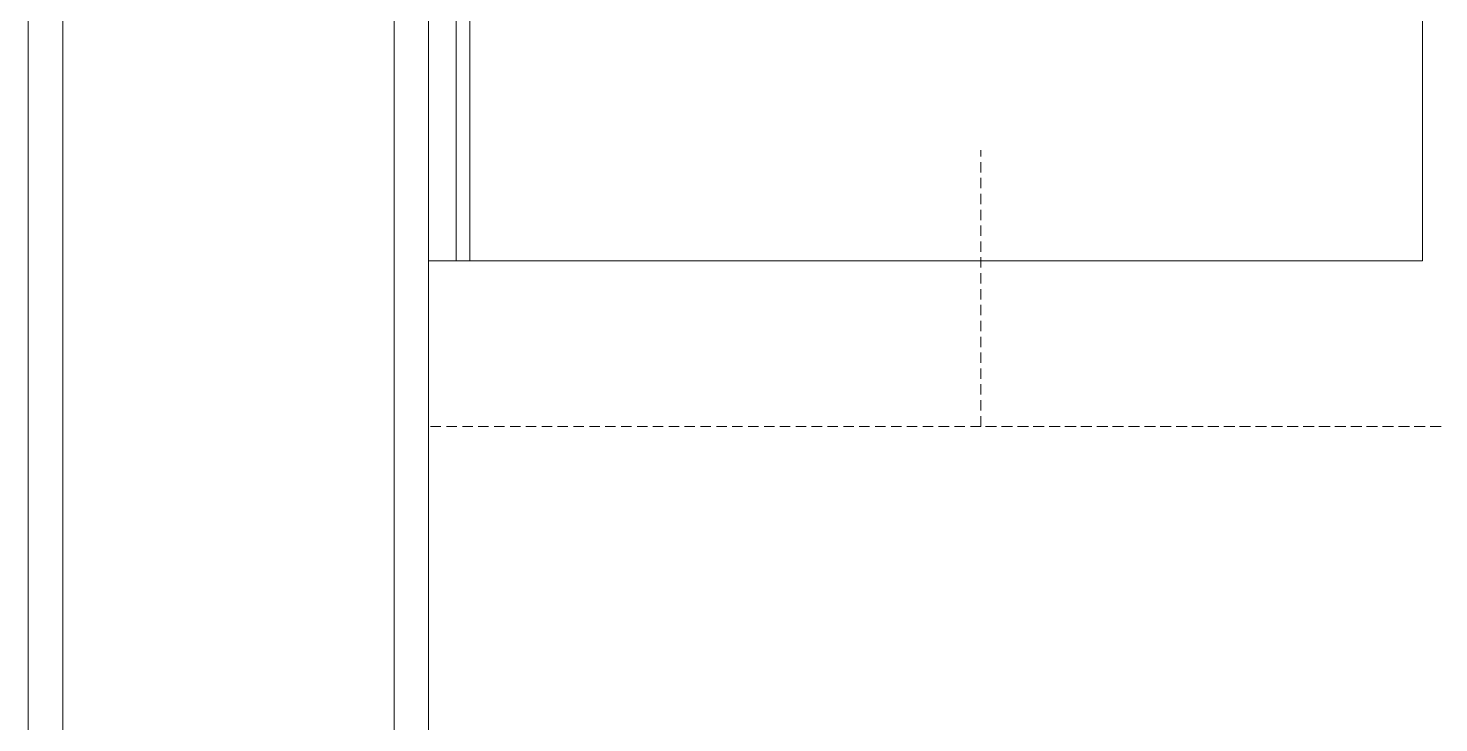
# Model space of a CAD drawing. Header units: inches. Extents: x -4101 to -1777, y 9773 to 12272.
# Drawn here: x -3010.95 to -2985.4, y 11904.2 to 11916.78 of the extents above; entities that cross this region are included whole.
import ezdxf

# ---------------------------------------------------------------- set-up
doc = ezdxf.new("R2010")
doc.units = ezdxf.units.IN
doc.header["$MEASUREMENT"] = 0
doc.linetypes.add('Hidden', pattern=[0.28125, 0.1875, -0.09375])
for name, color, linetype, lineweight in [('0-1', 7, 'Continuous', 5), ('0-2', 8, 'Continuous', 9), ('A-WALL-1', 250, 'Continuous', 18), ('I-WALL-1', 7, 'Continuous', 9), ('P-SANR-FIXT-1', 7, 'Hidden', 9), ('P-SANR-FIXT-2', 7, 'Continuous', 9)]:
    doc.layers.add(name, color=color, linetype=linetype, lineweight=lineweight)

# ---------------------------------------------------------------- blocks, each defined once
blk = doc.blocks.new('Plbg-Sink Wall Mounted-UH - Sink-403447-BACKGROUND - BASEMENT')
at = {"layer": 'P-SANR-FIXT-1'}
for p, q in [((-15, -10), (-10, -10)), ((-15, -58), (-15, -10))]:
    blk.add_line(p, q, dxfattribs=at)
at = {"layer": 'P-SANR-FIXT-2'}
for p, q in [((-12, 0), (-12, -0.5)), ((-12, -0.5), (-12, -0.75)), ((12, -0.5), (-12, -0.5)), ((-12, -0.75), (12, -0.75)), ((-12, -0.75), (-12, -18)), ((-12, -18), (12, -18))]:
    blk.add_line(p, q, dxfattribs=at)
blk = doc.blocks.new('Plbg-Toilet Wall Mount FV-UH - _ALL_ADA-2016927-BACKGROUND - BASEMENT')
at = {"layer": 'P-SANR-FIXT-1'}
blk.add_line((42, -56), (42, 0), dxfattribs=at)
blk = doc.blocks.new('CTR - 1st Phase - Common Walls_rvt-1-BACKGROUND - BASEMENT')
at = {"layer": 'A-WALL-1'}
for p, q in [((-3010.324, 11848.939), (-3010.324, 11956.002)), ((-3004.324, 11848.939), (-3004.324, 11956.002))]:
    blk.add_line(p, q, dxfattribs=at)
at = {"layer": 'I-WALL-1'}
for p, q in [((-3010.949, 11956.002), (-3010.949, 11849.564)), ((-3003.699, 11849.564), (-3003.699, 11956.002))]:
    blk.add_line(p, q, dxfattribs=at)
at = {"layer": '0-2'}
for name, p, rotation in [('Plbg-Sink Wall Mounted-UH - Sink-403447-BACKGROUND - BASEMENT', (-3003.699, 11924.564), 89.99999999999855), ('Plbg-Toilet Wall Mount FV-UH - _ALL_ADA-2016927-BACKGROUND - BASEMENT', (-3003.699, 11867.564), 89.99999999999834)]:
    blk.add_blockref(name, p, dxfattribs=dict(at, rotation=rotation))

msp = doc.modelspace()

# ---------------------------------------------------------------- block references
at = {"layer": '0-1'}
msp.add_blockref('CTR - 1st Phase - Common Walls_rvt-1-BACKGROUND - BASEMENT', (0, 0), dxfattribs=at)

doc.saveas('drawing.dxf')
